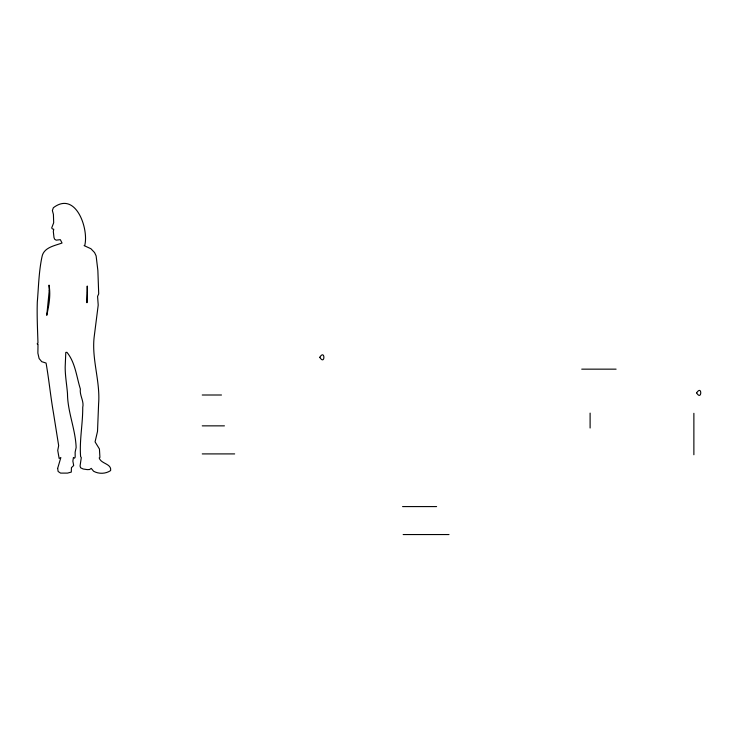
<?xml version="1.0" encoding="UTF-8"?>
<svg xmlns="http://www.w3.org/2000/svg" width="738" height="738" viewBox="0 0 738 738"><rect width="100%" height="100%" fill="white"/><g stroke="black" fill="none" stroke-linecap="round" stroke-linejoin="round"><path stroke-width="1.11" d="M581.729 369.157L616.092 369.157M202.249 395.005L221.483 395.005M202.249 425.854L224.435 425.854M202.249 453.907L234.656 453.907M402.561 506.582L436.61 506.582M403.16 534.552L449.008 534.552M693.877 413.308L693.877 454.746M590.105 413.105L590.105 428.012M57.656 468.399L58.136 471.481L60.571 473.104L67.518 473.104L71.282 472.089L71.448 467.643L73.689 465.521L72.868 461.158L73.422 457.468L74.575 458.187L75.175 457.108L75.138 452.182L76.143 447.523C75.47 429.119 67.545 411.767 67.49 393.612C66.789 384.775 65.184 376.094 65.175 367.201L65.793 352.413L66.946 352.321C75.313 362.496 76.531 376.786 80.359 389.009C79.446 395.384 84.243 401.195 82.739 407.376C82.831 423.926 79.353 440.254 80.608 456.61L81.291 457.542L80.064 466.038L80.617 467.781L83.145 468.99L87.213 469.617L89.556 469.543L91.217 468.372L93.625 471.259C98.809 474.147 105.709 473.944 110.635 470.567C111.696 463.538 100.968 463.981 99.206 457.929L99.925 457.422L99.436 448.99L95.073 441.877L97.517 431.37L98.597 403.944C100.46 381.085 91.244 358.474 94.307 335.873L98.209 305.089L97.582 296.408L98.707 293.853L97.868 270.514L96.124 255.883L94.575 252.581L90.903 248.724L84.095 245.625L84.787 245.265C88.874 228.854 75.848 190.533 53.348 207.747L52.38 210.542L53.413 214.417L53.68 222.756L51.725 227.885L52.241 228.808L53.745 229.269L53.32 231.529L53.994 237.553L54.658 239.232L56.162 240.164L60.332 239.656L62.038 243.023C54.437 245.837 43.385 247.442 41.9 257.23C38.8 272.036 38.57 287.1 37.306 302.026C36.845 315.624 37.555 329.517 37.97 343.069L37.278 343.419L37.509 344.535L38.007 344.314L37.878 353.161L39.123 358.557L41.743 361.685L46.07 363.05C48.966 379.535 50.535 396.14 53.394 412.524L58.662 445.623L57.739 450.392L59.141 458.446L60.857 457.523L57.656 468.399M319.748 357.33C325.31 366.02 325.19 348.604 319.748 357.33M696.589 392.884C701.866 401.564 702.391 384.323 696.598 392.828M87.361 292.11L86.964 302.737L87.25 286.021L87.361 292.11M49.225 290.772L46.771 315.31C48.939 305.431 50.857 295.209 49.031 285.108L49.225 290.772"/></g></svg>
